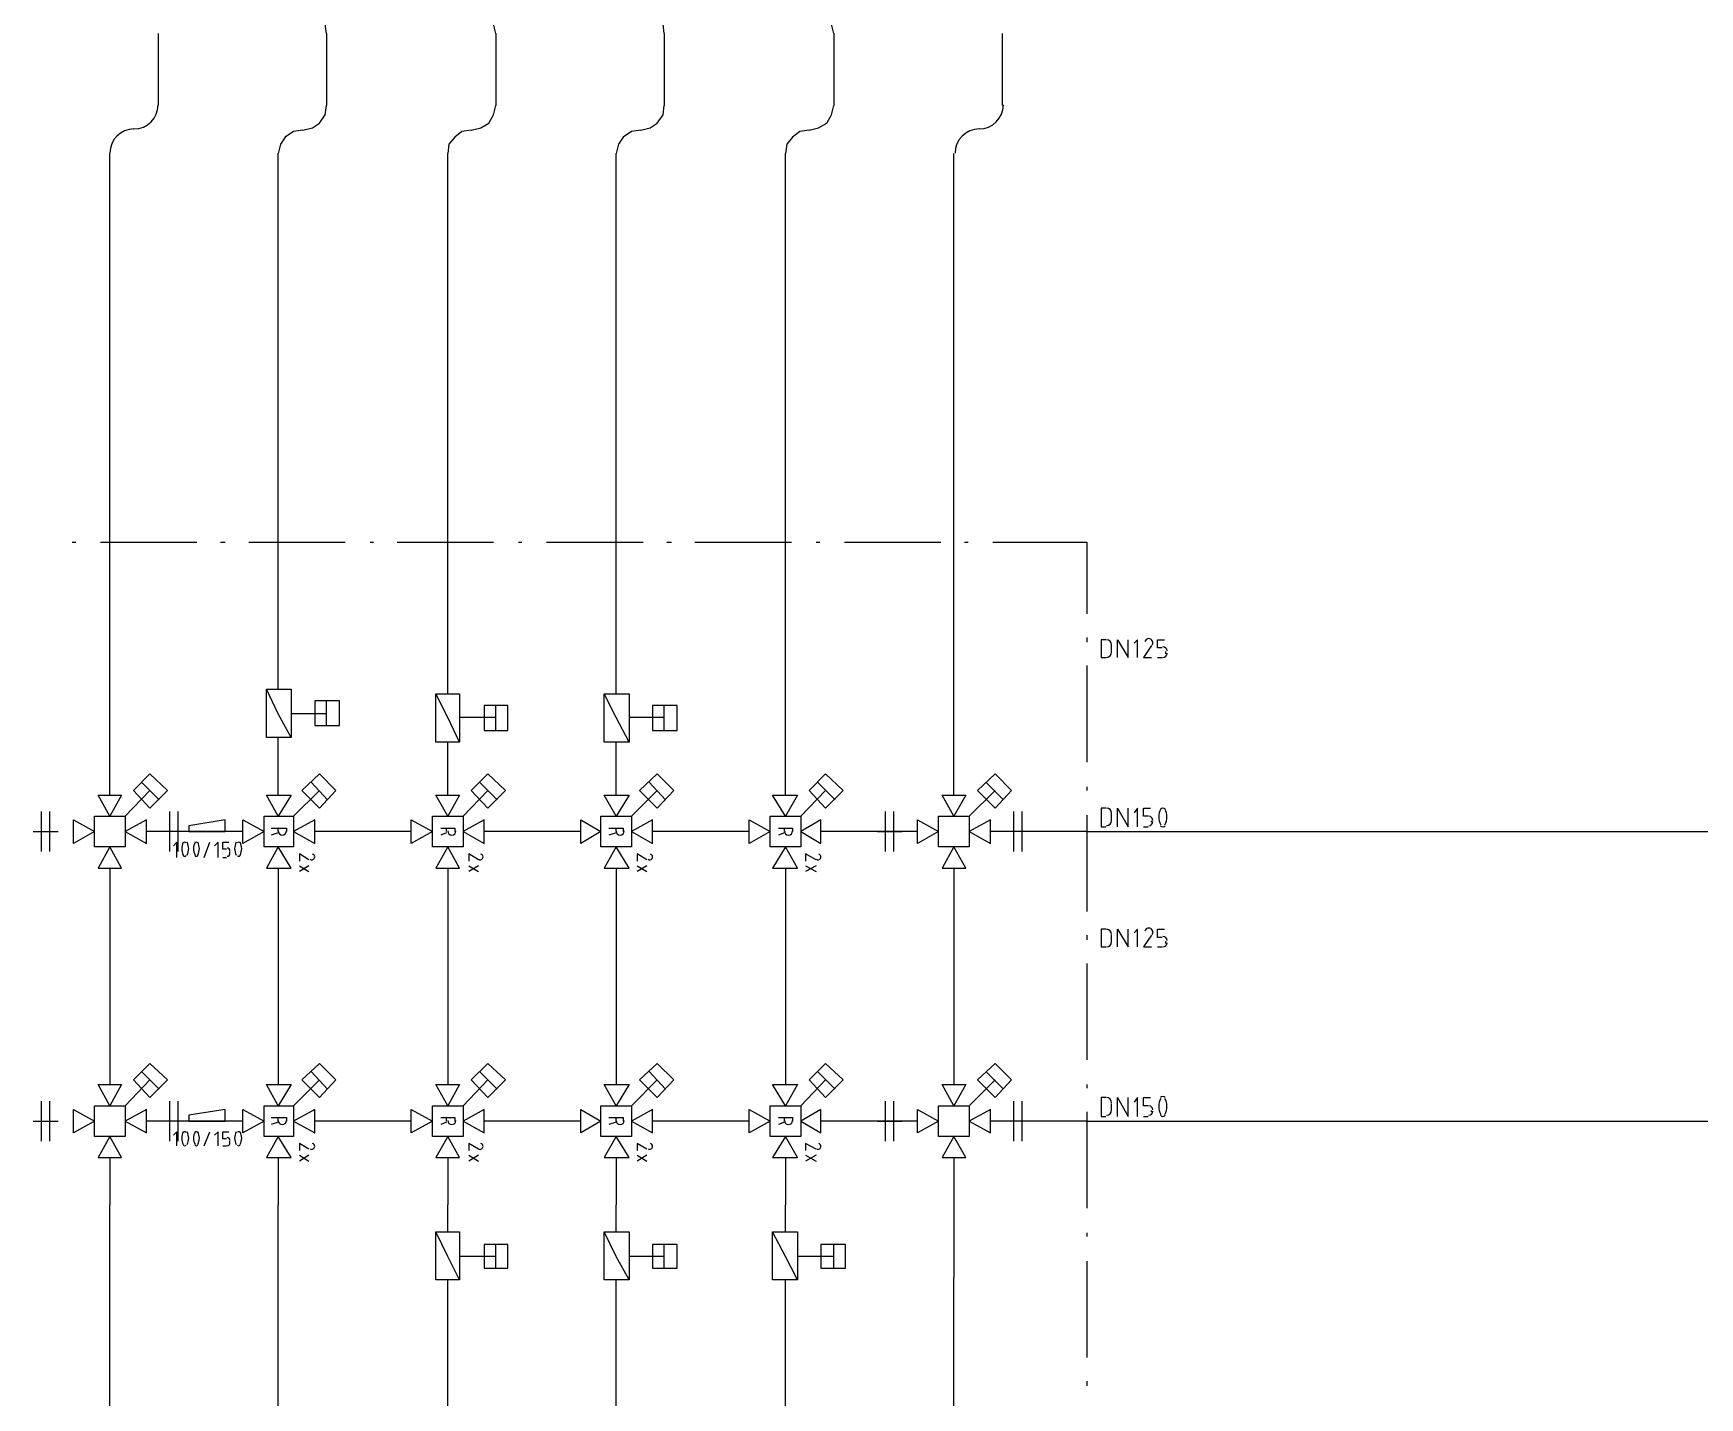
# Model space of a CAD drawing. Header units: millimetres. Extents: x 0 to 33.1, y 1.5 to 45.3.
# Drawn here: x 5.769 to 8.129, y 30.701 to 32.633 of the extents above; entities that cross this region are included whole.
import ezdxf

# ---------------------------------------------------------------- set-up
doc = ezdxf.new("R2010")
doc.units = ezdxf.units.MM
doc.header["$MEASUREMENT"] = 0
doc.layers.get('0').update_dxf_attribs({"linetype": 'CONTINUOUS'})

msp = doc.modelspace()

# ---------------------------------------------------------------- linework, layer by layer
at = {"color": 4, "linetype": 'Continuous'}
for p, q in [((5.94613, 32.6328), (5.94613, 32.5311)), ((7.14111, 32.6328), (7.14111, 32.5311)), ((5.91114, 32.4961), (5.91114, 32.4961)), ((7.10781, 32.4961), (7.10781, 32.4961)), ((5.87776, 31.9128), (5.87776, 32.4628)), ((5.87776, 32.4628), (5.87776, 32.4628)), ((7.07275, 31.9128), (7.07275, 32.4628)), ((7.07275, 32.4628), (7.07275, 32.4628)), ((5.87776, 31.5544), (5.87776, 31.9128)), ((7.07275, 31.5544), (7.07275, 31.9128)), ((5.93446, 31.5844), (5.91114, 31.5611)), ((5.94775, 31.5478), (5.92279, 31.5728)), ((5.95942, 31.5611), (5.93446, 31.5844)), ((7.13112, 31.5844), (7.10612, 31.5611)), ((7.14279, 31.5478), (7.11778, 31.5728)), ((7.15446, 31.5611), (7.13112, 31.5844)), ((5.87776, 31.5244), (5.86111, 31.5544)), ((5.86111, 31.5544), (5.89442, 31.5544)), ((5.89442, 31.5544), (5.87776, 31.5244)), ((5.93446, 31.5611), (5.89947, 31.5244)), ((5.91114, 31.5611), (5.93446, 31.5361)), ((5.93446, 31.5361), (5.95942, 31.5611)), ((7.07275, 31.5244), (7.0561, 31.5544)), ((7.0561, 31.5544), (7.08946, 31.5544)), ((7.08946, 31.5544), (7.07275, 31.5244)), ((7.13112, 31.5611), (7.09446, 31.5244)), ((7.10612, 31.5611), (7.13112, 31.5361)), ((7.13112, 31.5361), (7.15446, 31.5611)), ((5.82611, 31.4861), (5.82611, 31.5194)), ((5.82611, 31.5194), (5.85612, 31.5028)), ((5.85612, 31.4811), (5.85612, 31.5244)), ((5.85612, 31.5244), (5.89947, 31.5244)), ((5.89947, 31.5244), (5.89947, 31.4811)), ((5.92947, 31.5194), (5.89947, 31.5028)), ((5.92947, 31.4861), (5.92947, 31.5194)), ((7.02111, 31.4861), (7.02111, 31.5194)), ((7.02111, 31.5194), (7.05111, 31.5028)), ((7.05111, 31.4811), (7.05111, 31.5244)), ((7.05111, 31.5244), (7.09446, 31.5244)), ((7.09446, 31.5244), (7.09446, 31.4811)), ((7.12446, 31.5194), (7.09446, 31.5028)), ((7.12446, 31.4861), (7.12446, 31.5194)), ((5.85612, 31.5028), (5.82611, 31.4861)), ((5.89947, 31.5028), (5.92947, 31.4861)), ((7.05111, 31.5028), (7.02111, 31.4861)), ((7.09446, 31.5028), (7.12446, 31.4861)), ((5.89947, 31.4811), (5.85612, 31.4811)), ((5.87776, 31.4811), (5.86111, 31.4511)), ((5.89442, 31.4511), (5.87776, 31.4811)), ((7.09446, 31.4811), (7.05111, 31.4811)), ((7.07275, 31.4811), (7.0561, 31.4511)), ((7.08946, 31.4511), (7.07275, 31.4811)), ((5.86111, 31.4511), (5.89442, 31.4511)), ((5.87776, 31.4511), (5.87776, 31.1444)), ((7.0561, 31.4511), (7.08946, 31.4511)), ((7.07275, 31.4511), (7.07275, 31.1444)), ((5.93446, 31.1744), (5.91114, 31.1511)), ((5.95942, 31.1511), (5.93446, 31.1744)), ((7.13112, 31.1744), (7.10612, 31.1511)), ((7.15446, 31.1511), (7.13112, 31.1744)), ((5.87776, 31.1144), (5.86111, 31.1444)), ((5.86111, 31.1444), (5.89442, 31.1444)), ((5.89442, 31.1444), (5.87776, 31.1144)), ((5.93446, 31.1511), (5.89947, 31.1144)), ((5.91114, 31.1511), (5.93446, 31.1261)), ((5.94775, 31.1378), (5.92279, 31.1628)), ((5.93446, 31.1261), (5.95942, 31.1511)), ((7.07275, 31.1144), (7.0561, 31.1444)), ((7.0561, 31.1444), (7.08946, 31.1444)), ((7.08946, 31.1444), (7.07275, 31.1144)), ((7.13112, 31.1511), (7.09446, 31.1144)), ((7.10612, 31.1511), (7.13112, 31.1261)), ((7.14279, 31.1378), (7.11778, 31.1628)), ((7.13112, 31.1261), (7.15446, 31.1511)), ((5.82611, 31.0761), (5.82611, 31.1094)), ((5.82611, 31.1094), (5.85612, 31.0928)), ((5.85612, 31.0711), (5.85612, 31.1144)), ((5.85612, 31.1144), (5.89947, 31.1144)), ((5.89947, 31.1144), (5.89947, 31.0711)), ((5.92947, 31.1094), (5.89947, 31.0928)), ((5.92947, 31.0761), (5.92947, 31.1094)), ((7.02111, 31.0761), (7.02111, 31.1094)), ((7.02111, 31.1094), (7.05111, 31.0928)), ((7.05111, 31.0711), (7.05111, 31.1144)), ((7.05111, 31.1144), (7.09446, 31.1144)), ((7.09446, 31.1144), (7.09446, 31.0711)), ((7.12446, 31.1094), (7.09446, 31.0928)), ((7.12446, 31.0761), (7.12446, 31.1094)), ((5.85612, 31.0928), (5.82611, 31.0761)), ((5.89947, 31.0711), (5.85612, 31.0711)), ((5.87776, 31.0711), (5.86111, 31.0411)), ((5.89442, 31.0411), (5.87776, 31.0711)), ((5.89947, 31.0928), (5.92947, 31.0761)), ((7.05111, 31.0928), (7.02111, 31.0761)), ((7.09446, 31.0711), (7.05111, 31.0711)), ((7.07275, 31.0711), (7.0561, 31.0411)), ((7.08946, 31.0411), (7.07275, 31.0711)), ((7.09446, 31.0928), (7.12446, 31.0761)), ((5.86111, 31.0411), (5.89442, 31.0411)), ((5.87776, 31.0411), (5.87776, 30.9744)), ((7.0561, 31.0411), (7.08946, 31.0411)), ((7.07275, 31.0411), (7.07275, 30.8711)), ((5.87776, 30.5828), (5.87776, 30.9744)), ((7.07275, 30.5828), (7.07275, 30.8711))]:
    msp.add_line(p, q, dxfattribs=at)
at = {"color": 5, "linetype": 'Continuous'}
for p, q in [((6.18446, 32.6328), (6.18278, 32.6461)), ((6.18446, 32.6328), (6.18446, 32.5311)), ((6.17443, 32.5061), (6.18278, 32.5178)), ((6.18278, 32.5178), (6.18446, 32.5311)), ((6.12608, 32.4861), (6.11947, 32.4761)), ((6.13781, 32.4944), (6.12608, 32.4861)), ((6.1511, 32.4961), (6.13781, 32.4944)), ((6.1511, 32.4961), (6.16444, 32.4994)), ((6.16444, 32.4994), (6.17443, 32.5061)), ((6.11947, 32.4761), (6.1161, 32.4628)), ((6.1161, 31.9128), (6.1161, 32.4628)), ((6.1161, 31.7044), (6.1161, 31.9128)), ((6.1161, 31.4511), (6.1161, 31.1444)), ((6.1161, 30.5828), (6.1161, 30.9744))]:
    msp.add_line(p, q, dxfattribs=at)
at = {"color": 104, "linetype": 'Continuous'}
for p, q in [((6.42443, 32.6328), (6.42111, 32.6461)), ((6.42443, 32.6328), (6.42443, 32.5311)), ((6.41444, 32.5061), (6.42111, 32.5178)), ((6.42111, 32.5178), (6.42443, 32.5311)), ((6.3661, 32.4861), (6.35781, 32.4761)), ((6.37608, 32.4944), (6.3661, 32.4861)), ((6.38943, 32.4961), (6.37608, 32.4944)), ((6.38943, 32.4961), (6.40278, 32.4994)), ((6.40278, 32.4994), (6.41444, 32.5061)), ((6.35781, 32.4761), (6.35612, 32.4628)), ((6.35612, 31.9128), (6.35612, 32.4628)), ((6.35612, 31.6978), (6.35612, 31.9128)), ((6.35612, 31.4511), (6.35612, 31.1444)), ((6.35612, 30.5828), (6.35612, 30.8678))]:
    msp.add_line(p, q, dxfattribs=at)
at = {"color": 3, "linetype": 'Continuous'}
for p, q in [((6.66276, 32.6328), (6.66114, 32.6461)), ((6.66276, 32.6328), (6.66276, 32.5311)), ((6.65278, 32.5061), (6.66114, 32.5178)), ((6.66114, 32.5178), (6.66276, 32.5311)), ((6.60444, 32.4861), (6.59776, 32.4761)), ((6.6161, 32.4944), (6.60444, 32.4861)), ((6.62944, 32.4961), (6.6161, 32.4944)), ((6.62944, 32.4961), (6.64279, 32.4994)), ((6.64279, 32.4994), (6.65278, 32.5061)), ((6.59776, 32.4761), (6.59446, 32.4628)), ((6.59446, 31.9128), (6.59446, 32.4628)), ((6.59446, 31.6978), (6.59446, 31.9128)), ((6.59446, 31.4511), (6.59446, 31.1444)), ((6.59446, 31.0411), (6.59446, 30.9744)), ((6.59446, 30.5828), (6.59446, 30.8678))]:
    msp.add_line(p, q, dxfattribs=at)
at = {"color": 52, "linetype": 'Continuous'}
for p, q in [((6.90278, 32.6328), (6.89947, 32.6461)), ((6.90278, 32.6328), (6.90278, 32.5311)), ((6.89279, 32.5061), (6.89947, 32.5178)), ((6.89947, 32.5178), (6.90278, 32.5311)), ((6.84446, 32.4861), (6.8361, 32.4761)), ((6.85444, 32.4944), (6.84446, 32.4861)), ((6.86778, 32.4961), (6.85444, 32.4944)), ((6.86778, 32.4961), (6.88113, 32.4994)), ((6.88113, 32.4994), (6.89279, 32.5061)), ((6.8361, 32.4761), (6.83442, 32.4628)), ((6.83442, 31.9128), (6.83442, 32.4628)), ((6.83442, 31.5544), (6.83442, 31.9128)), ((6.83442, 31.4511), (6.83442, 31.1444)), ((6.83442, 31.0411), (6.83442, 30.9744)), ((6.83442, 30.5828), (6.83442, 30.8678))]:
    msp.add_line(p, q, dxfattribs=at)
at = {"color": 0, "linetype": 'Continuous'}
for p, q in [((5.82443, 31.9128), (5.82943, 31.9128)), ((5.86442, 31.9128), (6.00108, 31.9128)), ((6.03444, 31.9128), (6.04113, 31.9128)), ((6.07443, 31.9128), (6.2111, 31.9128)), ((6.2461, 31.9128), (6.25108, 31.9128)), ((6.28444, 31.9128), (6.42111, 31.9128)), ((6.45611, 31.9128), (6.4611, 31.9128)), ((6.4961, 31.9128), (6.63276, 31.9128)), ((6.66613, 31.9128), (6.67279, 31.9128)), ((6.70611, 31.9128), (6.84278, 31.9128)), ((6.87776, 31.9128), (6.88276, 31.9128)), ((6.91775, 31.9128), (7.05447, 31.9128)), ((7.08778, 31.9128), (7.09278, 31.9128)), ((7.12776, 31.9128), (7.26113, 31.9128)), ((7.26113, 31.9128), (7.26113, 31.8111)), ((7.26113, 31.7778), (7.26113, 31.7711)), ((7.28776, 31.7744), (7.28108, 31.7744)), ((7.28108, 31.7744), (7.28108, 31.7494)), ((7.29611, 31.7561), (7.29611, 31.7661)), ((7.30447, 31.7494), (7.30447, 31.7744)), ((7.30447, 31.7744), (7.31944, 31.7494)), ((7.31944, 31.7494), (7.31944, 31.7744)), ((7.33279, 31.7744), (7.32781, 31.7694)), ((7.33279, 31.7494), (7.33279, 31.7744)), ((7.35275, 31.7661), (7.3411, 31.7494)), ((7.36111, 31.7628), (7.36111, 31.7744)), ((7.36111, 31.7744), (7.3711, 31.7744)), ((7.36778, 31.7628), (7.36111, 31.7628)), ((7.37278, 31.7544), (7.37278, 31.7578)), ((7.26113, 31.7378), (7.26113, 31.6011)), ((7.28108, 31.7494), (7.28776, 31.7494)), ((7.3411, 31.7494), (7.35275, 31.7494)), ((7.36111, 31.7494), (7.36778, 31.7494)), ((6.1161, 31.6694), (6.09944, 31.7044)), ((6.09944, 31.6361), (6.09944, 31.7044)), ((6.09944, 31.7044), (6.13444, 31.7044)), ((6.13444, 31.7044), (6.13444, 31.6361)), ((6.20281, 31.6878), (6.16775, 31.6878)), ((6.16775, 31.6878), (6.16775, 31.6528)), ((6.18446, 31.6528), (6.18446, 31.6878)), ((6.20281, 31.6528), (6.20281, 31.6878)), ((6.35612, 31.6644), (6.33946, 31.6978)), ((6.33946, 31.6294), (6.33946, 31.6978)), ((6.33946, 31.6978), (6.37278, 31.6978)), ((6.37278, 31.6978), (6.37278, 31.6294)), ((6.59446, 31.6644), (6.57781, 31.6978)), ((6.57781, 31.6294), (6.57781, 31.6978)), ((6.57781, 31.6978), (6.61279, 31.6978)), ((6.61279, 31.6978), (6.61279, 31.6294)), ((6.13444, 31.6361), (6.1161, 31.6694)), ((6.18446, 31.6694), (6.13444, 31.6694)), ((6.37278, 31.6294), (6.35612, 31.6644)), ((6.42443, 31.6644), (6.37278, 31.6644)), ((6.44114, 31.6811), (6.40776, 31.6811)), ((6.40776, 31.6811), (6.40776, 31.6461)), ((6.42443, 31.6461), (6.42443, 31.6811)), ((6.44114, 31.6461), (6.44114, 31.6811)), ((6.61279, 31.6294), (6.59446, 31.6644)), ((6.66276, 31.6644), (6.61279, 31.6644)), ((6.6811, 31.6811), (6.64611, 31.6811)), ((6.64611, 31.6811), (6.64611, 31.6461)), ((6.66276, 31.6461), (6.66276, 31.6811)), ((6.6811, 31.6461), (6.6811, 31.6811)), ((6.16775, 31.6528), (6.20281, 31.6528)), ((6.40776, 31.6461), (6.44114, 31.6461)), ((6.64611, 31.6461), (6.6811, 31.6461)), ((6.13444, 31.6361), (6.09944, 31.6361)), ((6.37278, 31.6294), (6.33946, 31.6294)), ((6.61279, 31.6294), (6.57781, 31.6294)), ((6.17443, 31.5844), (6.14947, 31.5611)), ((6.18608, 31.5478), (6.16276, 31.5728)), ((6.19775, 31.5611), (6.17443, 31.5844)), ((6.41276, 31.5844), (6.38943, 31.5611)), ((6.42611, 31.5478), (6.4011, 31.5728)), ((6.43778, 31.5611), (6.41276, 31.5844)), ((6.65278, 31.5844), (6.62776, 31.5611)), ((6.66444, 31.5478), (6.64111, 31.5728)), ((6.67611, 31.5611), (6.65278, 31.5844)), ((6.89111, 31.5844), (6.86778, 31.5611)), ((6.90446, 31.5478), (6.87944, 31.5728)), ((6.91613, 31.5611), (6.89111, 31.5844)), ((7.26113, 31.5661), (7.26113, 31.5611)), ((6.1161, 31.5244), (6.09944, 31.5544)), ((6.09944, 31.5544), (6.13444, 31.5544)), ((6.13444, 31.5544), (6.1161, 31.5244)), ((6.17443, 31.5611), (6.13781, 31.5244)), ((6.14947, 31.5611), (6.17443, 31.5361)), ((6.17443, 31.5361), (6.19775, 31.5611)), ((6.35612, 31.5244), (6.33946, 31.5544)), ((6.33946, 31.5544), (6.37278, 31.5544)), ((6.37278, 31.5544), (6.35612, 31.5244)), ((6.41276, 31.5611), (6.37776, 31.5244)), ((6.38943, 31.5611), (6.41276, 31.5361)), ((6.41276, 31.5361), (6.43778, 31.5611)), ((6.59446, 31.5244), (6.57781, 31.5544)), ((6.57781, 31.5544), (6.61279, 31.5544)), ((6.61279, 31.5544), (6.59446, 31.5244)), ((6.65278, 31.5611), (6.6161, 31.5244)), ((6.62776, 31.5611), (6.65278, 31.5361)), ((6.65278, 31.5361), (6.67611, 31.5611)), ((6.83442, 31.5244), (6.81614, 31.5544)), ((6.81614, 31.5544), (6.85113, 31.5544)), ((6.85113, 31.5544), (6.83442, 31.5244)), ((6.89111, 31.5611), (6.85612, 31.5244)), ((6.86778, 31.5611), (6.89111, 31.5361)), ((6.89111, 31.5361), (6.91613, 31.5611)), ((5.78108, 31.5028), (5.78108, 31.5311)), ((5.79275, 31.5028), (5.79275, 31.5311)), ((5.96278, 31.5028), (5.96278, 31.5311)), ((5.97444, 31.5028), (5.97444, 31.5311)), ((6.04113, 31.5194), (5.98942, 31.5111)), ((6.04113, 31.5028), (6.04113, 31.5194)), ((6.06614, 31.4861), (6.06614, 31.5194)), ((6.06614, 31.5194), (6.09614, 31.5028)), ((6.09614, 31.4811), (6.09614, 31.5244)), ((6.09614, 31.5244), (6.13781, 31.5244)), ((6.13781, 31.5244), (6.13781, 31.4811)), ((6.16775, 31.5194), (6.13781, 31.5028)), ((6.16775, 31.4861), (6.16775, 31.5194)), ((6.30447, 31.4861), (6.30447, 31.5194)), ((6.30447, 31.5194), (6.33442, 31.5028)), ((6.33442, 31.4811), (6.33442, 31.5244)), ((6.33442, 31.5244), (6.37776, 31.5244)), ((6.37776, 31.5244), (6.37776, 31.4811)), ((6.40776, 31.5194), (6.37776, 31.5028)), ((6.40776, 31.4861), (6.40776, 31.5194)), ((6.54443, 31.4861), (6.54443, 31.5194)), ((6.54443, 31.5194), (6.57275, 31.5028)), ((6.57275, 31.4811), (6.57275, 31.5244)), ((6.57275, 31.5244), (6.6161, 31.5244)), ((6.6161, 31.5244), (6.6161, 31.4811)), ((6.64611, 31.5194), (6.6161, 31.5028)), ((6.64611, 31.4861), (6.64611, 31.5194)), ((6.78276, 31.4861), (6.78276, 31.5194)), ((6.78276, 31.5194), (6.81278, 31.5028)), ((6.81278, 31.4811), (6.81278, 31.5244)), ((6.81278, 31.5244), (6.85612, 31.5244)), ((6.85612, 31.5244), (6.85612, 31.4811)), ((6.88444, 31.5194), (6.85612, 31.5028)), ((6.88444, 31.4861), (6.88444, 31.5194)), ((6.97613, 31.5028), (6.97613, 31.5311)), ((6.98779, 31.5028), (6.98779, 31.5311)), ((7.15776, 31.5028), (7.15776, 31.5311)), ((7.16943, 31.5028), (7.16943, 31.5311)), ((7.26113, 31.5261), (7.26113, 31.3894)), ((7.28776, 31.5361), (7.28108, 31.5361)), ((7.28108, 31.5361), (7.28108, 31.5094)), ((7.29611, 31.5178), (7.29611, 31.5278)), ((7.30447, 31.5094), (7.30447, 31.5361)), ((7.30447, 31.5361), (7.31944, 31.5094)), ((7.31944, 31.5094), (7.31944, 31.5361)), ((7.33279, 31.5361), (7.32781, 31.5294)), ((7.33279, 31.5094), (7.33279, 31.5361)), ((7.3411, 31.5244), (7.3411, 31.5361)), ((7.3411, 31.5361), (7.35113, 31.5361)), ((7.34776, 31.5244), (7.3411, 31.5244)), ((5.76942, 31.5028), (5.80447, 31.5028)), ((5.78108, 31.4744), (5.78108, 31.5028)), ((5.79275, 31.4744), (5.79275, 31.5028)), ((5.98611, 31.5028), (5.95111, 31.5028)), ((5.96278, 31.4744), (5.96278, 31.5028)), ((5.97444, 31.4744), (5.97444, 31.5028)), ((5.98942, 31.5111), (5.98942, 31.5028)), ((5.98942, 31.5028), (6.04113, 31.5028)), ((6.09614, 31.5028), (6.06614, 31.4861)), ((6.10612, 31.5078), (6.12776, 31.5078)), ((6.1161, 31.5011), (6.10612, 31.4978)), ((6.1161, 31.5028), (6.1161, 31.5078)), ((6.12776, 31.5078), (6.12776, 31.5028)), ((6.13781, 31.5028), (6.16775, 31.4861)), ((6.33442, 31.5028), (6.30447, 31.4861)), ((6.34614, 31.5078), (6.3661, 31.5078)), ((6.35444, 31.5011), (6.34614, 31.4978)), ((6.35444, 31.5028), (6.35444, 31.5078)), ((6.3661, 31.5078), (6.3661, 31.5028)), ((6.37776, 31.5028), (6.40776, 31.4861)), ((6.57275, 31.5028), (6.54443, 31.4861)), ((6.58442, 31.5078), (6.60444, 31.5078)), ((6.59446, 31.5011), (6.58442, 31.4978)), ((6.59446, 31.5028), (6.59446, 31.5078)), ((6.60444, 31.5078), (6.60444, 31.5028)), ((6.6161, 31.5028), (6.64611, 31.4861)), ((6.81278, 31.5028), (6.78276, 31.4861)), ((6.82443, 31.5078), (6.84446, 31.5078)), ((6.83279, 31.5011), (6.82443, 31.4978)), ((6.83279, 31.5028), (6.83279, 31.5078)), ((6.84446, 31.5078), (6.84446, 31.5028)), ((6.85612, 31.5028), (6.88444, 31.4861)), ((6.96446, 31.5028), (6.99946, 31.5028)), ((6.97613, 31.4744), (6.97613, 31.5028)), ((6.98779, 31.4744), (6.98779, 31.5028)), ((7.1811, 31.5028), (7.14779, 31.5028)), ((7.15776, 31.4744), (7.15776, 31.5028)), ((7.16943, 31.4744), (7.16943, 31.5028)), ((7.28108, 31.5094), (7.28776, 31.5094)), ((7.3411, 31.5094), (7.34776, 31.5094)), ((7.35275, 31.5161), (7.35275, 31.5178)), ((5.97276, 31.4878), (5.96778, 31.4828)), ((5.97276, 31.4661), (5.97276, 31.4878)), ((6.01112, 31.4661), (6.01942, 31.4878)), ((6.03108, 31.4878), (6.0261, 31.4828)), ((6.03108, 31.4661), (6.03108, 31.4878)), ((6.03776, 31.4778), (6.03776, 31.4878)), ((6.03776, 31.4878), (6.04611, 31.4878)), ((6.04275, 31.4778), (6.03776, 31.4778)), ((6.04779, 31.4711), (6.04779, 31.4744)), ((6.13781, 31.4811), (6.09614, 31.4811)), ((6.1161, 31.4811), (6.09944, 31.4511)), ((6.13444, 31.4511), (6.1161, 31.4811)), ((6.37776, 31.4811), (6.33442, 31.4811)), ((6.35612, 31.4811), (6.33946, 31.4511)), ((6.37278, 31.4511), (6.35612, 31.4811)), ((6.6161, 31.4811), (6.57275, 31.4811)), ((6.59446, 31.4811), (6.57781, 31.4511)), ((6.61279, 31.4511), (6.59446, 31.4811)), ((6.85612, 31.4811), (6.81278, 31.4811)), ((6.83442, 31.4811), (6.81614, 31.4511)), ((6.85113, 31.4511), (6.83442, 31.4811)), ((6.03776, 31.4661), (6.04275, 31.4661)), ((6.09944, 31.4511), (6.13444, 31.4511)), ((6.15944, 31.4628), (6.14611, 31.4711)), ((6.14611, 31.4711), (6.14611, 31.4611)), ((6.14611, 31.4544), (6.15944, 31.4461)), ((6.15944, 31.4544), (6.14611, 31.4461)), ((6.33946, 31.4511), (6.37278, 31.4511)), ((6.39947, 31.4628), (6.38612, 31.4711)), ((6.38612, 31.4711), (6.38612, 31.4611)), ((6.38612, 31.4544), (6.39947, 31.4461)), ((6.39947, 31.4544), (6.38612, 31.4461)), ((6.57781, 31.4511), (6.61279, 31.4511)), ((6.63781, 31.4628), (6.62446, 31.4711)), ((6.62446, 31.4711), (6.62446, 31.4611)), ((6.62446, 31.4544), (6.63781, 31.4461)), ((6.63781, 31.4544), (6.62446, 31.4461)), ((6.81614, 31.4511), (6.85113, 31.4511)), ((6.87776, 31.4628), (6.86279, 31.4711)), ((6.86279, 31.4711), (6.86279, 31.4611)), ((6.86279, 31.4544), (6.87776, 31.4461)), ((6.87776, 31.4544), (6.86279, 31.4461)), ((7.26113, 31.3561), (7.26113, 31.3494)), ((7.28776, 31.3644), (7.28108, 31.3644)), ((7.28108, 31.3644), (7.28108, 31.3394)), ((7.29611, 31.3461), (7.29611, 31.3561)), ((7.30447, 31.3394), (7.30447, 31.3644)), ((7.30447, 31.3644), (7.31944, 31.3394)), ((7.31944, 31.3394), (7.31944, 31.3644)), ((7.33279, 31.3644), (7.32781, 31.3594)), ((7.33279, 31.3394), (7.33279, 31.3644)), ((7.35275, 31.3561), (7.3411, 31.3394)), ((7.36111, 31.3528), (7.36111, 31.3644)), ((7.36111, 31.3644), (7.3711, 31.3644)), ((7.28108, 31.3394), (7.28776, 31.3394)), ((7.3411, 31.3394), (7.35275, 31.3394)), ((7.36778, 31.3528), (7.36111, 31.3528)), ((7.36111, 31.3394), (7.36778, 31.3394)), ((7.37278, 31.3444), (7.37278, 31.3478)), ((7.26113, 31.3161), (7.26113, 31.1794)), ((6.17443, 31.1744), (6.14947, 31.1511)), ((6.19775, 31.1511), (6.17443, 31.1744)), ((6.41276, 31.1744), (6.38943, 31.1511)), ((6.43778, 31.1511), (6.41276, 31.1744)), ((6.65278, 31.1744), (6.62776, 31.1511)), ((6.67611, 31.1511), (6.65278, 31.1744)), ((6.89111, 31.1744), (6.86778, 31.1511)), ((6.91613, 31.1511), (6.89111, 31.1744)), ((6.1161, 31.1144), (6.09944, 31.1444)), ((6.09944, 31.1444), (6.13444, 31.1444)), ((6.13444, 31.1444), (6.1161, 31.1144)), ((6.17443, 31.1511), (6.13781, 31.1144)), ((6.14947, 31.1511), (6.17443, 31.1261)), ((6.18608, 31.1378), (6.16276, 31.1628)), ((6.17443, 31.1261), (6.19775, 31.1511)), ((6.35612, 31.1144), (6.33946, 31.1444)), ((6.33946, 31.1444), (6.37278, 31.1444)), ((6.37278, 31.1444), (6.35612, 31.1144)), ((6.41276, 31.1511), (6.37776, 31.1144)), ((6.38943, 31.1511), (6.41276, 31.1261)), ((6.42611, 31.1378), (6.4011, 31.1628)), ((6.41276, 31.1261), (6.43778, 31.1511)), ((6.59446, 31.1144), (6.57781, 31.1444)), ((6.57781, 31.1444), (6.61279, 31.1444)), ((6.61279, 31.1444), (6.59446, 31.1144)), ((6.65278, 31.1511), (6.6161, 31.1144)), ((6.62776, 31.1511), (6.65278, 31.1261)), ((6.66444, 31.1378), (6.64111, 31.1628)), ((6.65278, 31.1261), (6.67611, 31.1511)), ((6.83442, 31.1144), (6.81614, 31.1444)), ((6.81614, 31.1444), (6.85113, 31.1444)), ((6.85113, 31.1444), (6.83442, 31.1144)), ((6.89111, 31.1511), (6.85612, 31.1144)), ((6.86778, 31.1511), (6.89111, 31.1261)), ((6.90446, 31.1378), (6.87944, 31.1628)), ((6.89111, 31.1261), (6.91613, 31.1511)), ((7.26113, 31.1444), (7.26113, 31.1394)), ((5.78108, 31.0928), (5.78108, 31.1211)), ((5.79275, 31.0928), (5.79275, 31.1211)), ((5.96278, 31.0928), (5.96278, 31.1211)), ((5.97444, 31.0928), (5.97444, 31.1211)), ((6.97613, 31.0928), (6.97613, 31.1211)), ((6.98779, 31.0928), (6.98779, 31.1211)), ((7.15776, 31.0928), (7.15776, 31.1211)), ((7.16943, 31.0928), (7.16943, 31.1211)), ((7.28776, 31.1261), (7.28108, 31.1261)), ((7.28108, 31.1261), (7.28108, 31.0994)), ((7.29611, 31.1078), (7.29611, 31.1178)), ((7.30447, 31.0994), (7.30447, 31.1261)), ((7.30447, 31.1261), (7.31944, 31.0994)), ((7.31944, 31.0994), (7.31944, 31.1261)), ((7.33279, 31.1261), (7.32781, 31.1194)), ((7.33279, 31.0994), (7.33279, 31.1261)), ((7.3411, 31.1144), (7.3411, 31.1261)), ((7.3411, 31.1261), (7.35113, 31.1261)), ((6.04113, 31.1094), (5.98942, 31.1011)), ((5.98942, 31.1011), (5.98942, 31.0928)), ((6.04113, 31.0928), (6.04113, 31.1094)), ((6.06614, 31.0761), (6.06614, 31.1094)), ((6.06614, 31.1094), (6.09614, 31.0928)), ((6.09614, 31.0711), (6.09614, 31.1144)), ((6.09614, 31.1144), (6.13781, 31.1144)), ((6.10612, 31.0978), (6.12776, 31.0978)), ((6.1161, 31.0928), (6.1161, 31.0978)), ((6.12776, 31.0978), (6.12776, 31.0928)), ((6.13781, 31.1144), (6.13781, 31.0711)), ((6.16775, 31.1094), (6.13781, 31.0928)), ((6.16775, 31.0761), (6.16775, 31.1094)), ((6.30447, 31.0761), (6.30447, 31.1094)), ((6.30447, 31.1094), (6.33442, 31.0928)), ((6.33442, 31.0711), (6.33442, 31.1144)), ((6.33442, 31.1144), (6.37776, 31.1144)), ((6.34614, 31.0978), (6.3661, 31.0978)), ((6.35444, 31.0928), (6.35444, 31.0978)), ((6.3661, 31.0978), (6.3661, 31.0928)), ((6.37776, 31.1144), (6.37776, 31.0711)), ((6.40776, 31.1094), (6.37776, 31.0928)), ((6.40776, 31.0761), (6.40776, 31.1094)), ((6.54443, 31.0761), (6.54443, 31.1094)), ((6.54443, 31.1094), (6.57275, 31.0928)), ((6.57275, 31.0711), (6.57275, 31.1144)), ((6.57275, 31.1144), (6.6161, 31.1144)), ((6.58442, 31.0978), (6.60444, 31.0978)), ((6.59446, 31.0928), (6.59446, 31.0978)), ((6.60444, 31.0978), (6.60444, 31.0928)), ((6.6161, 31.1144), (6.6161, 31.0711)), ((6.64611, 31.1094), (6.6161, 31.0928)), ((6.64611, 31.0761), (6.64611, 31.1094)), ((6.78276, 31.0761), (6.78276, 31.1094)), ((6.78276, 31.1094), (6.81278, 31.0928)), ((6.81278, 31.0711), (6.81278, 31.1144)), ((6.81278, 31.1144), (6.85612, 31.1144)), ((6.82443, 31.0978), (6.84446, 31.0978)), ((6.83279, 31.0928), (6.83279, 31.0978)), ((6.84446, 31.0978), (6.84446, 31.0928)), ((6.85612, 31.1144), (6.85612, 31.0711)), ((6.88444, 31.1094), (6.85612, 31.0928)), ((6.88444, 31.0761), (6.88444, 31.1094)), ((7.26113, 31.1061), (7.26113, 30.9694)), ((7.28108, 31.0994), (7.28776, 31.0994)), ((7.34776, 31.1144), (7.3411, 31.1144)), ((7.3411, 31.0994), (7.34776, 31.0994)), ((7.35275, 31.1061), (7.35275, 31.1078)), ((5.76942, 31.0928), (5.80447, 31.0928)), ((5.78108, 31.0644), (5.78108, 31.0928)), ((5.79275, 31.0644), (5.79275, 31.0928)), ((5.98611, 31.0928), (5.95111, 31.0928)), ((5.96278, 31.0644), (5.96278, 31.0928)), ((5.97276, 31.0778), (5.96778, 31.0728)), ((5.97276, 31.0578), (5.97276, 31.0778)), ((5.97444, 31.0644), (5.97444, 31.0928)), ((5.98942, 31.0928), (6.04113, 31.0928)), ((6.01112, 31.0578), (6.01942, 31.0778)), ((6.03108, 31.0778), (6.0261, 31.0728)), ((6.03108, 31.0578), (6.03108, 31.0778)), ((6.03776, 31.0678), (6.03776, 31.0778)), ((6.03776, 31.0778), (6.04611, 31.0778)), ((6.09614, 31.0928), (6.06614, 31.0761)), ((6.13781, 31.0711), (6.09614, 31.0711)), ((6.1161, 31.0711), (6.09944, 31.0411)), ((6.1161, 31.0911), (6.10612, 31.0878)), ((6.13444, 31.0411), (6.1161, 31.0711)), ((6.13781, 31.0928), (6.16775, 31.0761)), ((6.33442, 31.0928), (6.30447, 31.0761)), ((6.37776, 31.0711), (6.33442, 31.0711)), ((6.35612, 31.0711), (6.33946, 31.0411)), ((6.35444, 31.0911), (6.34614, 31.0878)), ((6.37278, 31.0411), (6.35612, 31.0711)), ((6.37776, 31.0928), (6.40776, 31.0761)), ((6.57275, 31.0928), (6.54443, 31.0761)), ((6.6161, 31.0711), (6.57275, 31.0711)), ((6.59446, 31.0711), (6.57781, 31.0411)), ((6.59446, 31.0911), (6.58442, 31.0878)), ((6.61279, 31.0411), (6.59446, 31.0711)), ((6.6161, 31.0928), (6.64611, 31.0761)), ((6.81278, 31.0928), (6.78276, 31.0761)), ((6.85612, 31.0711), (6.81278, 31.0711)), ((6.83442, 31.0711), (6.81614, 31.0411)), ((6.83279, 31.0911), (6.82443, 31.0878)), ((6.85113, 31.0411), (6.83442, 31.0711)), ((6.85612, 31.0928), (6.88444, 31.0761)), ((6.96446, 31.0928), (6.99946, 31.0928)), ((6.97613, 31.0644), (6.97613, 31.0928)), ((6.98779, 31.0644), (6.98779, 31.0928)), ((7.1811, 31.0928), (7.14779, 31.0928)), ((7.15776, 31.0644), (7.15776, 31.0928)), ((7.16943, 31.0644), (7.16943, 31.0928)), ((6.04275, 31.0678), (6.03776, 31.0678)), ((6.03776, 31.0578), (6.04275, 31.0578)), ((6.04779, 31.0611), (6.04779, 31.0644)), ((6.15944, 31.0528), (6.14611, 31.0611)), ((6.14611, 31.0611), (6.14611, 31.0511)), ((6.39947, 31.0528), (6.38612, 31.0611)), ((6.38612, 31.0611), (6.38612, 31.0511)), ((6.63781, 31.0528), (6.62446, 31.0611)), ((6.62446, 31.0611), (6.62446, 31.0511)), ((6.87776, 31.0528), (6.86279, 31.0611)), ((6.86279, 31.0611), (6.86279, 31.0511)), ((6.09944, 31.0411), (6.13444, 31.0411)), ((6.14611, 31.0444), (6.15944, 31.0361)), ((6.15944, 31.0444), (6.14611, 31.0361)), ((6.33946, 31.0411), (6.37278, 31.0411)), ((6.38612, 31.0444), (6.39947, 31.0361)), ((6.39947, 31.0444), (6.38612, 31.0361)), ((6.57781, 31.0411), (6.61279, 31.0411)), ((6.62446, 31.0444), (6.63781, 31.0361)), ((6.63781, 31.0444), (6.62446, 31.0361)), ((6.81614, 31.0411), (6.85113, 31.0411)), ((6.86279, 31.0444), (6.87776, 31.0361)), ((6.87776, 31.0444), (6.86279, 31.0361)), ((6.35612, 30.9011), (6.33946, 30.9361)), ((6.33946, 30.8678), (6.33946, 30.9361)), ((6.33946, 30.9361), (6.37278, 30.9361)), ((6.37278, 30.9361), (6.37278, 30.8678)), ((6.59446, 30.9011), (6.57781, 30.9361)), ((6.57781, 30.8678), (6.57781, 30.9361)), ((6.57781, 30.9361), (6.61279, 30.9361)), ((6.61279, 30.9361), (6.61279, 30.8678)), ((6.83442, 30.9011), (6.81614, 30.9361)), ((6.81614, 30.8678), (6.81614, 30.9361)), ((6.81614, 30.9361), (6.85113, 30.9361)), ((6.85113, 30.9361), (6.85113, 30.8678)), ((7.26113, 30.9344), (7.26113, 30.9294)), ((6.44114, 30.9178), (6.40776, 30.9178)), ((6.40776, 30.9178), (6.40776, 30.8844)), ((6.42443, 30.8844), (6.42443, 30.9178)), ((6.44114, 30.8844), (6.44114, 30.9178)), ((6.6811, 30.9178), (6.64611, 30.9178)), ((6.64611, 30.9178), (6.64611, 30.8844)), ((6.66276, 30.8844), (6.66276, 30.9178)), ((6.6811, 30.8844), (6.6811, 30.9178)), ((6.91943, 30.9178), (6.88444, 30.9178)), ((6.88444, 30.9178), (6.88444, 30.8844)), ((6.90278, 30.8844), (6.90278, 30.9178)), ((6.91943, 30.8844), (6.91943, 30.9178)), ((6.37278, 30.8678), (6.35612, 30.9011)), ((6.42443, 30.9011), (6.37278, 30.9011)), ((6.40776, 30.8844), (6.44114, 30.8844)), ((6.61279, 30.8678), (6.59446, 30.9011)), ((6.66276, 30.9011), (6.61279, 30.9011)), ((6.64611, 30.8844), (6.6811, 30.8844)), ((6.85113, 30.8678), (6.83442, 30.9011)), ((6.90278, 30.9011), (6.85113, 30.9011)), ((6.88444, 30.8844), (6.91943, 30.8844)), ((7.26113, 30.8944), (7.26113, 30.7578)), ((6.37278, 30.8678), (6.33946, 30.8678)), ((6.61279, 30.8678), (6.57781, 30.8678)), ((6.85113, 30.8678), (6.81614, 30.8678)), ((7.26113, 30.7244), (7.26113, 30.7178))]:
    msp.add_line(p, q, dxfattribs=at)
at = {"color": 7, "linetype": 'Continuous'}
for p, q in [((6.1161, 31.5544), (6.1161, 31.6361)), ((6.35612, 31.5544), (6.35612, 31.6294)), ((6.59446, 31.5544), (6.59446, 31.6294)), ((6.06614, 31.5028), (5.92947, 31.5028)), ((6.30447, 31.5028), (6.16775, 31.5028)), ((6.54443, 31.5028), (6.40776, 31.5028)), ((6.78276, 31.5028), (6.64611, 31.5028)), ((7.02111, 31.5028), (6.88444, 31.5028)), ((7.26113, 31.5028), (7.12446, 31.5028)), ((7.26113, 31.5028), (8.55778, 31.5028)), ((6.06614, 31.0928), (5.92947, 31.0928)), ((6.30447, 31.0928), (6.16775, 31.0928)), ((6.54443, 31.0928), (6.40776, 31.0928)), ((6.78276, 31.0928), (6.64611, 31.0928)), ((7.02111, 31.0928), (6.88444, 31.0928)), ((7.26113, 31.0928), (7.12446, 31.0928)), ((7.26113, 31.0928), (8.42947, 31.0928)), ((6.1161, 31.0411), (6.1161, 30.9744)), ((6.35612, 31.0411), (6.35612, 30.9744)), ((6.35612, 30.9361), (6.35612, 30.9744)), ((6.59446, 30.9361), (6.59446, 30.9744)), ((6.83442, 30.9361), (6.83442, 30.9744))]:
    msp.add_line(p, q, dxfattribs=at)
at = {"color": 4, "linetype": 'Continuous'}
for points in [[(5.91194, 32.4978), (5.93083, 32.4978), (5.94613, 32.5131), (5.94613, 32.5319)], [(7.10861, 32.4978), (7.1275, 32.4978), (7.14279, 32.5131), (7.14279, 32.5319)], [(5.91194, 32.4978), (5.89307, 32.4978), (5.87776, 32.4825), (5.87776, 32.4636)], [(7.10861, 32.4978), (7.08974, 32.4978), (7.07443, 32.4825), (7.07443, 32.4636)]]:
    msp.add_open_spline(points, degree=3, dxfattribs=at)
at = {"color": 0, "linetype": 'Continuous'}
for points in [[(7.29611, 31.7669), (7.29611, 31.7711), (7.29275, 31.7744), (7.28863, 31.7744)], [(7.28863, 31.7494), (7.29275, 31.7494), (7.29611, 31.7528), (7.29611, 31.7569)], [(7.34868, 31.7761), (7.34603, 31.7761), (7.34369, 31.7744), (7.34299, 31.7718)], [(7.35368, 31.7731), (7.35265, 31.775), (7.35069, 31.7761), (7.34858, 31.7761)], [(7.35357, 31.7672), (7.35471, 31.769), (7.35476, 31.7713), (7.35368, 31.7731)], [(7.37446, 31.7586), (7.37446, 31.7618), (7.37185, 31.7644), (7.3686, 31.7644)], [(7.3686, 31.7494), (7.37185, 31.7494), (7.37446, 31.7521), (7.37446, 31.7553)], [(7.29611, 31.5286), (7.29611, 31.5328), (7.29275, 31.5361), (7.28863, 31.5361)], [(7.35444, 31.5186), (7.35444, 31.5218), (7.35183, 31.5244), (7.34864, 31.5244)], [(7.36567, 31.535), (7.36182, 31.5279), (7.36182, 31.5193), (7.36567, 31.5122)], [(7.3686, 31.5361), (7.36729, 31.5361), (7.36604, 31.5354), (7.36529, 31.5344)], [(7.37196, 31.5344), (7.37115, 31.5354), (7.36996, 31.5361), (7.3686, 31.5361)], [(7.37158, 31.5122), (7.37537, 31.5193), (7.37537, 31.5279), (7.37158, 31.535)], [(6.1161, 31.5036), (6.1161, 31.5004), (6.11871, 31.4978), (6.12196, 31.4978)], [(6.12196, 31.4978), (6.12517, 31.4978), (6.12776, 31.5004), (6.12776, 31.5036)], [(6.35612, 31.5036), (6.35612, 31.5004), (6.35872, 31.4978), (6.36193, 31.4978)], [(6.36193, 31.4978), (6.36518, 31.4978), (6.36778, 31.5004), (6.36778, 31.5036)], [(6.59446, 31.5036), (6.59446, 31.5004), (6.59706, 31.4978), (6.60026, 31.4978)], [(6.60026, 31.4978), (6.60351, 31.4978), (6.60612, 31.5004), (6.60612, 31.5036)], [(6.83279, 31.5036), (6.83279, 31.5004), (6.83539, 31.4978), (6.8386, 31.4978)], [(6.8386, 31.4978), (6.84185, 31.4978), (6.84446, 31.5004), (6.84446, 31.5036)], [(7.28863, 31.5111), (7.29275, 31.5111), (7.29611, 31.5144), (7.29611, 31.5186)], [(7.34864, 31.5111), (7.35183, 31.5111), (7.35444, 31.5138), (7.35444, 31.5169)], [(7.36529, 31.5111), (7.36604, 31.5101), (7.36729, 31.5094), (7.3686, 31.5094)], [(7.3686, 31.5094), (7.36996, 31.5094), (7.37115, 31.5101), (7.37196, 31.5111)], [(5.98172, 31.4876), (5.97868, 31.4821), (5.97868, 31.4751), (5.98172, 31.4694)], [(5.98361, 31.4878), (5.98281, 31.4878), (5.9821, 31.4874), (5.98161, 31.4868)], [(5.98562, 31.4868), (5.98514, 31.4874), (5.98438, 31.4878), (5.98361, 31.4878)], [(5.98714, 31.4694), (5.99018, 31.4751), (5.99018, 31.4821), (5.98714, 31.4876)], [(5.99837, 31.4876), (5.99533, 31.4821), (5.99533, 31.4751), (5.99837, 31.4694)], [(6.00028, 31.4878), (5.99951, 31.4878), (5.99875, 31.4874), (5.99826, 31.4868)], [(6.00228, 31.4868), (6.00179, 31.4874), (6.00108, 31.4878), (6.00028, 31.4878)], [(6.00217, 31.4694), (6.00521, 31.4751), (6.00521, 31.4821), (6.00217, 31.4876)], [(6.04779, 31.4753), (6.04779, 31.4776), (6.0459, 31.4794), (6.04362, 31.4794)], [(6.04362, 31.4678), (6.0459, 31.4678), (6.04779, 31.4696), (6.04779, 31.4719)], [(6.05675, 31.4876), (6.05365, 31.4821), (6.05365, 31.4751), (6.05675, 31.4694)], [(6.06028, 31.4878), (6.05946, 31.4878), (6.05875, 31.4874), (6.05826, 31.4868)], [(6.06228, 31.4868), (6.06179, 31.4874), (6.06108, 31.4878), (6.06028, 31.4878)], [(6.06218, 31.4694), (6.06521, 31.4751), (6.06521, 31.4821), (6.06218, 31.4876)], [(5.98161, 31.4688), (5.9821, 31.4682), (5.98281, 31.4678), (5.98361, 31.4678)], [(5.98361, 31.4678), (5.98438, 31.4678), (5.98514, 31.4682), (5.98562, 31.4688)], [(5.99826, 31.4688), (5.99875, 31.4682), (5.99951, 31.4678), (6.00028, 31.4678)], [(6.00028, 31.4678), (6.00108, 31.4678), (6.00179, 31.4682), (6.00228, 31.4688)], [(6.05826, 31.4688), (6.05875, 31.4682), (6.05946, 31.4678), (6.06028, 31.4678)], [(6.06028, 31.4678), (6.06108, 31.4678), (6.06179, 31.4682), (6.06228, 31.4688)], [(6.1614, 31.4635), (6.16271, 31.4626), (6.16433, 31.4625), (6.16564, 31.4633)], [(6.16775, 31.4669), (6.16781, 31.4688), (6.16656, 31.4704), (6.16471, 31.471)], [(6.16564, 31.4633), (6.16699, 31.464), (6.16781, 31.4654), (6.16775, 31.4669)], [(6.39974, 31.4635), (6.40104, 31.4626), (6.40267, 31.4625), (6.40397, 31.4633)], [(6.40608, 31.4669), (6.40614, 31.4688), (6.40489, 31.4704), (6.40306, 31.471)], [(6.40397, 31.4633), (6.40528, 31.464), (6.40614, 31.4654), (6.40608, 31.4669)], [(6.63976, 31.4635), (6.641, 31.4626), (6.64264, 31.4625), (6.64399, 31.4633)], [(6.64611, 31.4669), (6.64611, 31.4688), (6.64486, 31.4704), (6.64307, 31.471)], [(6.64399, 31.4633), (6.64529, 31.464), (6.64611, 31.4654), (6.64611, 31.4669)], [(6.8781, 31.4635), (6.87935, 31.4626), (6.88097, 31.4625), (6.88232, 31.4633)], [(6.88444, 31.4669), (6.88444, 31.4688), (6.88319, 31.4704), (6.8814, 31.471)], [(6.88232, 31.4633), (6.88363, 31.464), (6.88444, 31.4654), (6.88444, 31.4669)], [(7.29611, 31.3569), (7.29611, 31.3611), (7.29275, 31.3644), (7.28863, 31.3644)], [(7.34868, 31.3661), (7.34603, 31.3661), (7.34369, 31.3643), (7.34299, 31.3618)], [(7.35368, 31.3631), (7.35265, 31.365), (7.35069, 31.3661), (7.34858, 31.3661)], [(7.35357, 31.3572), (7.35471, 31.359), (7.35476, 31.3613), (7.35368, 31.3631)], [(7.37446, 31.3486), (7.37446, 31.3518), (7.37185, 31.3544), (7.3686, 31.3544)], [(7.28863, 31.3394), (7.29275, 31.3394), (7.29611, 31.3428), (7.29611, 31.3469)], [(7.3686, 31.3394), (7.37185, 31.3394), (7.37446, 31.3421), (7.37446, 31.3453)], [(7.29611, 31.1186), (7.29611, 31.1228), (7.29275, 31.1261), (7.28863, 31.1261)], [(7.36567, 31.125), (7.36182, 31.1179), (7.36182, 31.1093), (7.36567, 31.1022)], [(7.3686, 31.1278), (7.36729, 31.1278), (7.36604, 31.1272), (7.36529, 31.1261)], [(7.37196, 31.1261), (7.37115, 31.1272), (7.36996, 31.1278), (7.3686, 31.1278)], [(7.37158, 31.1022), (7.37537, 31.1093), (7.37537, 31.1179), (7.37158, 31.125)], [(7.28863, 31.1011), (7.29275, 31.1011), (7.29611, 31.1044), (7.29611, 31.1086)], [(7.35444, 31.1086), (7.35444, 31.1118), (7.35183, 31.1144), (7.34864, 31.1144)], [(7.34864, 31.1011), (7.35183, 31.1011), (7.35444, 31.1037), (7.35444, 31.1069)], [(7.36529, 31.1011), (7.36604, 31.1), (7.36729, 31.0994), (7.3686, 31.0994)], [(7.3686, 31.0994), (7.36996, 31.0994), (7.37115, 31.1), (7.37196, 31.1011)], [(5.98172, 31.0776), (5.97868, 31.0719), (5.97868, 31.0653), (5.98172, 31.0596)], [(5.98361, 31.0778), (5.98281, 31.0778), (5.9821, 31.0774), (5.98161, 31.0768)], [(5.98562, 31.0768), (5.98514, 31.0774), (5.98438, 31.0778), (5.98361, 31.0778)], [(5.98714, 31.0596), (5.99018, 31.0653), (5.99018, 31.0719), (5.98714, 31.0776)], [(5.99837, 31.0776), (5.99533, 31.0719), (5.99533, 31.0653), (5.99837, 31.0596)], [(6.00028, 31.0778), (5.99951, 31.0778), (5.99875, 31.0774), (5.99826, 31.0768)], [(6.00228, 31.0768), (6.00179, 31.0774), (6.00108, 31.0778), (6.00028, 31.0778)], [(6.00217, 31.0596), (6.00521, 31.0653), (6.00521, 31.0719), (6.00217, 31.0776)], [(6.05675, 31.0776), (6.05365, 31.0719), (6.05365, 31.0653), (6.05675, 31.0596)], [(6.06028, 31.0778), (6.05946, 31.0778), (6.05875, 31.0774), (6.05826, 31.0768)], [(6.06228, 31.0768), (6.06179, 31.0774), (6.06108, 31.0778), (6.06028, 31.0778)], [(6.06218, 31.0596), (6.06521, 31.0653), (6.06521, 31.0719), (6.06218, 31.0776)], [(6.1161, 31.0936), (6.1161, 31.0904), (6.11871, 31.0878), (6.12196, 31.0878)], [(6.12196, 31.0878), (6.12517, 31.0878), (6.12776, 31.0904), (6.12776, 31.0936)], [(6.35612, 31.0936), (6.35612, 31.0904), (6.35872, 31.0878), (6.36193, 31.0878)], [(6.36193, 31.0878), (6.36518, 31.0878), (6.36778, 31.0904), (6.36778, 31.0936)], [(6.59446, 31.0936), (6.59446, 31.0904), (6.59706, 31.0878), (6.60026, 31.0878)], [(6.60026, 31.0878), (6.60351, 31.0878), (6.60612, 31.0904), (6.60612, 31.0936)], [(6.83279, 31.0936), (6.83279, 31.0904), (6.83539, 31.0878), (6.8386, 31.0878)], [(6.8386, 31.0878), (6.84185, 31.0878), (6.84446, 31.0904), (6.84446, 31.0936)], [(5.98161, 31.0587), (5.9821, 31.0582), (5.98281, 31.0578), (5.98361, 31.0578)], [(5.98361, 31.0578), (5.98438, 31.0578), (5.98514, 31.0582), (5.98562, 31.0587)], [(5.99826, 31.0587), (5.99875, 31.0582), (5.99951, 31.0578), (6.00028, 31.0578)], [(6.00028, 31.0578), (6.00108, 31.0578), (6.00179, 31.0582), (6.00228, 31.0587)], [(6.04779, 31.0653), (6.04779, 31.0676), (6.0459, 31.0694), (6.04362, 31.0694)], [(6.04362, 31.0578), (6.0459, 31.0578), (6.04779, 31.0596), (6.04779, 31.0619)], [(6.05826, 31.0587), (6.05875, 31.0582), (6.05946, 31.0578), (6.06028, 31.0578)], [(6.06028, 31.0578), (6.06108, 31.0578), (6.06179, 31.0582), (6.06228, 31.0587)], [(6.1614, 31.0533), (6.16271, 31.0526), (6.16433, 31.0526), (6.16564, 31.0533)], [(6.16775, 31.0569), (6.16781, 31.0587), (6.16656, 31.0604), (6.16471, 31.061)], [(6.16564, 31.0533), (6.16699, 31.054), (6.16781, 31.0554), (6.16775, 31.0569)], [(6.39974, 31.0533), (6.40104, 31.0526), (6.40267, 31.0526), (6.40397, 31.0533)], [(6.40608, 31.0569), (6.40614, 31.0587), (6.40489, 31.0604), (6.40306, 31.061)], [(6.40397, 31.0533), (6.40528, 31.054), (6.40614, 31.0554), (6.40608, 31.0569)], [(6.63976, 31.0533), (6.641, 31.0526), (6.64264, 31.0526), (6.64399, 31.0533)], [(6.64611, 31.0569), (6.64611, 31.0587), (6.64486, 31.0604), (6.64307, 31.061)], [(6.64399, 31.0533), (6.64529, 31.054), (6.64611, 31.0554), (6.64611, 31.0569)], [(6.8781, 31.0533), (6.87935, 31.0526), (6.88097, 31.0526), (6.88232, 31.0533)], [(6.88444, 31.0569), (6.88444, 31.0587), (6.88319, 31.0604), (6.8814, 31.061)], [(6.88232, 31.0533), (6.88363, 31.054), (6.88444, 31.0554), (6.88444, 31.0569)]]:
    msp.add_open_spline(points, degree=3, dxfattribs=at)

doc.saveas('drawing.dxf')
